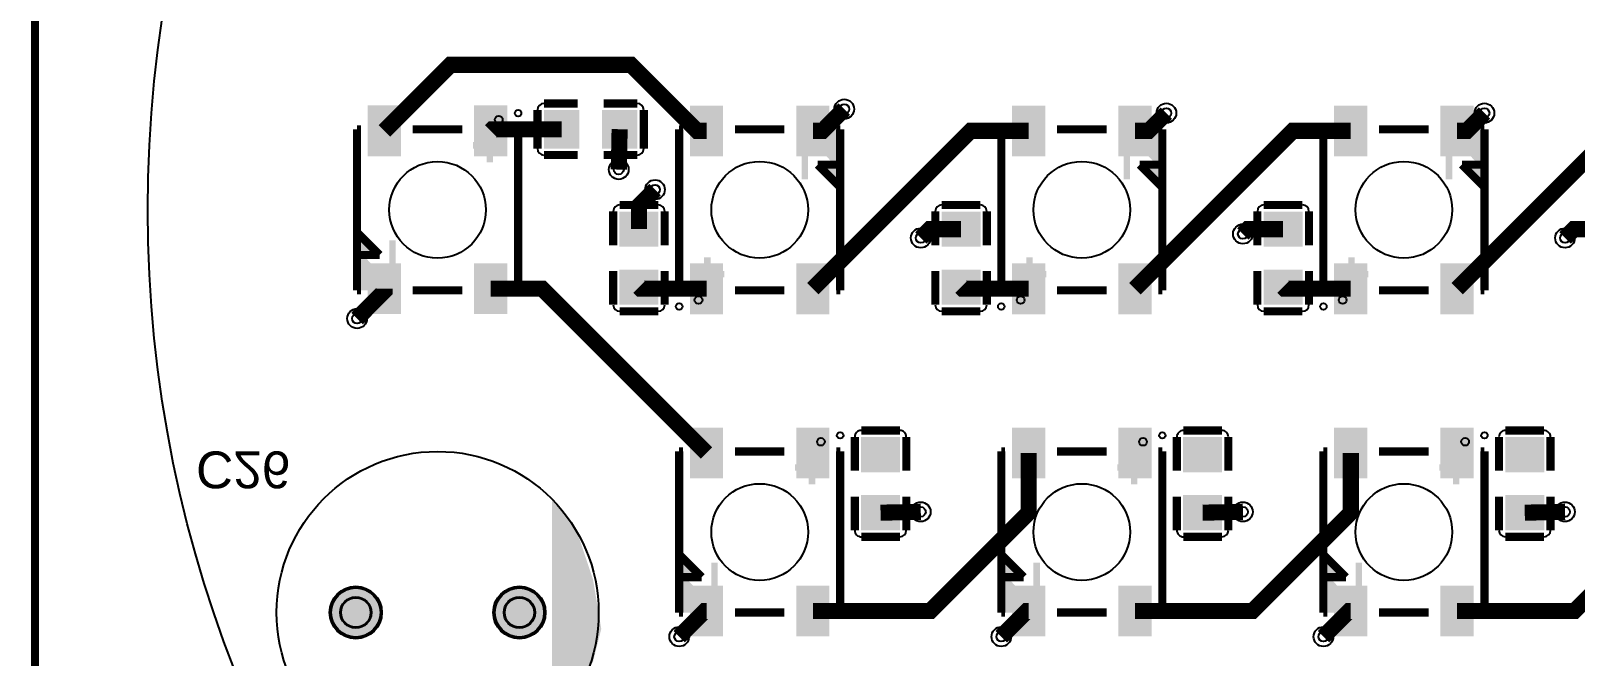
# Model space of a CAD drawing. Header units: millimetres. Extents: x -0.1 to 85.1, y -0.1 to 85.1.
# Drawn here: x -0.13 to 47.81, y 28.65 to 48.05 of the extents above; entities that cross this region are included whole.
import ezdxf

# ---------------------------------------------------------------- set-up
doc = ezdxf.new("R2010")
doc.units = ezdxf.units.MM
for name, color, linetype, true_color in [('BoardOutLine', 7, 'Continuous', 0xff00ff), ('BottomSilkLayer', 7, 'Continuous', 0x66cc33), ('BottomSolderMaskLayer', 7, 'Continuous', 0xaa00ff), ('Document', 7, 'Continuous', 0xffffff), ('Hole', 7, 'Continuous', 0x222222), ('Multi-Layer', 7, 'Continuous', 0xc0c0c0), ('TopLayer', 7, 'Continuous', 0xff0000), ('TopPasteMaskLayer', 7, 'Continuous', 0x808080), ('TopSilkLayer', 7, 'Continuous', 0xffcc00), ('TopSolderMaskLayer', 7, 'Continuous', 0x800080)]:
    doc.layers.add(name, color=color, linetype=linetype, true_color=true_color)
doc.styles.get("Standard").update_dxf_attribs({"font": 'arial.ttf'})

msp = doc.modelspace()

# ---------------------------------------------------------------- hatches: boundary and pattern name
at = {"layer": 'BottomSilkLayer'}
msp.add_hatch(color=256, dxfattribs=at).paths.add_polyline_path([(16.056000400000016, 26.443990799999938), (16.056000400000016, 33.55599080000002), (16.81800039999996, 32.53999079999994), (17.326000399999998, 31.01599079999994), (17.57997499999999, 29.49199079999994), (17.326000399999998, 28.475990799999977)])
at = {"layer": 'BottomSolderMaskLayer'}
for points in [[(9.14730200000012, 29.999940000000038, 1), (10.77290200000012, 29.999940000000038, 1)], [(14.227302000000048, 29.999940000000038, 1), (15.852902000000046, 29.999940000000038, 1)]]:
    msp.add_hatch(color=256, dxfattribs=at).paths.add_polyline_path(points)
at = {"layer": 'Document'}
for points in [[(13.59895680000011, 44.599021799999946), (14.64896740000006, 44.599021799999946), (14.64896740000006, 44.39902219999999), (13.59895680000011, 44.39902219999999)], [(14.223949199999993, 45.02401459999999), (14.223949199999993, 43.974004000000036), (14.023949600000037, 43.974004000000036), (14.023949600000037, 45.02401459999999)], [(23.798936400000116, 44.99902099999997), (24.998934000000077, 44.99902099999997), (24.998934000000077, 43.69902359999992)], [(33.79891639999994, 44.99902099999997), (34.99891400000013, 44.99902099999997), (34.99891400000013, 43.69902359999992)], [(43.79889639999999, 44.99902099999997), (44.99889399999995, 44.99902099999997), (44.99889399999995, 43.69902359999992)], [(23.99893600000007, 44.49902199999997), (23.99893600000007, 43.449011399999904), (23.798936400000116, 43.449011399999904), (23.798936400000116, 44.49902199999997)], [(33.99891600000012, 44.49902199999997), (33.99891600000012, 43.449011399999904), (33.79891639999994, 43.449011399999904), (33.79891639999994, 44.49902199999997)], [(43.998895999999945, 44.49902199999997), (43.998895999999945, 43.449011399999904), (43.79889639999999, 43.449011399999904), (43.79889639999999, 44.49902199999997)], [(11.198961599999961, 39.99903100000006), (9.998964, 39.99903100000006), (9.998964, 41.299028399999884)], [(10.998962000000006, 40.49902999999995), (10.998962000000006, 41.5490405999999), (11.198961599999961, 41.5490405999999), (11.198961599999961, 40.49902999999995)], [(20.773948799999857, 39.97403739999993), (20.773948799999857, 41.02404799999999), (20.97394840000004, 41.02404799999999), (20.97394840000004, 39.97403739999993)], [(30.773928799999908, 39.97403739999993), (30.773928799999908, 41.02404799999999), (30.973928399999863, 41.02404799999999), (30.973928399999863, 39.97403739999993)], [(40.773908800000186, 39.97403739999993), (40.773908800000186, 41.02404799999999), (40.973908399999914, 41.02404799999999), (40.973908399999914, 39.97403739999993)], [(21.398941199999967, 40.39903019999997), (20.348930600000017, 40.39903019999997), (20.348930600000017, 40.599029799999926), (21.398941199999967, 40.599029799999926)], [(31.398921200000018, 40.39903019999997), (30.348910600000067, 40.39903019999997), (30.348910600000067, 40.599029799999926), (31.398921200000018, 40.599029799999926)], [(41.39890119999984, 40.39903019999997), (40.34889059999989, 40.39903019999997), (40.34889059999989, 40.599029799999926), (41.39890119999984, 40.599029799999926)], [(24.223929200000043, 35.024034599999936), (24.223929200000043, 33.97402399999987), (24.023929600000088, 33.97402399999987), (24.023929600000088, 35.024034599999936)], [(34.223909200000094, 35.024034599999936), (34.223909200000094, 33.97402399999987), (34.02390959999991, 33.97402399999987), (34.02390959999991, 35.024034599999936)], [(44.22388919999992, 35.024034599999936), (44.22388919999992, 33.97402399999987), (44.02388959999996, 33.97402399999987), (44.02388959999996, 35.024034599999936)], [(23.598936799999933, 34.599041799999895), (24.648947399999884, 34.599041799999895), (24.648947399999884, 34.39904219999994), (23.598936799999933, 34.39904219999994)], [(33.598916799999984, 34.599041799999895), (34.648927399999934, 34.599041799999895), (34.648927399999934, 34.39904219999994), (33.598916799999984, 34.39904219999994)], [(43.598896800000034, 34.599041799999895), (44.648907399999985, 34.599041799999895), (44.648907399999985, 34.39904219999994), (43.598896800000034, 34.39904219999994)], [(21.198941600000012, 29.999050999999895), (19.99894400000005, 29.999050999999895), (19.99894400000005, 31.299048399999947)], [(20.99894199999983, 30.499049999999897), (20.99894199999983, 31.54906059999996), (21.198941600000012, 31.54906059999996), (21.198941600000012, 30.499049999999897)], [(31.198921599999835, 29.999050999999895), (29.998923999999874, 29.999050999999895), (29.998923999999874, 31.299048399999947)], [(30.99892199999988, 30.499049999999897), (30.99892199999988, 31.54906059999996), (31.198921599999835, 31.54906059999996), (31.198921599999835, 30.499049999999897)], [(41.198901599999886, 29.999050999999895), (39.998903999999925, 29.999050999999895), (39.998903999999925, 31.299048399999947)], [(40.99890199999993, 30.499049999999897), (40.99890199999993, 31.54906059999996), (41.198901599999886, 31.54906059999996), (41.198901599999886, 30.499049999999897)]]:
    msp.add_hatch(color=256, dxfattribs=at).paths.add_polyline_path(points)
at = {"layer": 'Multi-Layer'}
for points in [[(9.19810200000012, 29.999940000000038, 1), (10.72210200000012, 29.999940000000038, 1)], [(14.278102000000047, 29.999940000000038, 1), (15.802102000000048, 29.999940000000038, 1)]]:
    msp.add_hatch(color=256, dxfattribs=at).paths.add_polyline_path(points)
at = {"layer": 'TopLayer'}
for points in [[(10.349890399999936, 44.19851459999995), (10.349890399999936, 45.69965459999992), (11.348110399999882, 45.69965459999992), (11.348110399999882, 44.19851459999995)], [(13.649909200000025, 44.19851459999995), (13.649909200000025, 45.69965459999992), (14.648129199999971, 45.69965459999992), (14.648129199999971, 44.19851459999995)], [(16.849877399999855, 44.44999999999993), (15.849879400000077, 44.44999999999993), (15.849879400000077, 45.550023200000055), (16.849877399999855, 45.550023200000055)], [(18.649975400000017, 44.44999999999993), (17.64997740000001, 44.44999999999993), (17.64997740000001, 45.550023200000055), (18.649975400000017, 45.550023200000055)], [(21.347988800000053, 45.69828299999995), (21.347988800000053, 44.19968300000005), (20.34976879999988, 44.19968300000005), (20.34976879999988, 45.69828299999995)], [(24.648007599999914, 45.69828299999995), (24.648007599999914, 44.19968300000005), (23.649787599999968, 44.19968300000005), (23.649787599999968, 45.69828299999995)], [(31.347968799999876, 45.69828299999995), (31.347968799999876, 44.19968300000005), (30.34974879999993, 44.19968300000005), (30.34974879999993, 45.69828299999995)], [(34.647987599999965, 45.69828299999995), (34.647987599999965, 44.19968300000005), (33.64976760000002, 44.19968300000005), (33.64976760000002, 45.69828299999995)], [(41.34794879999993, 45.69828299999995), (41.34794879999993, 44.19968300000005), (40.34972879999998, 44.19968300000005), (40.34972879999998, 45.69828299999995)], [(44.647967600000015, 45.69828299999995), (44.647967600000015, 44.19968300000005), (43.64974760000007, 44.19968300000005), (43.64974760000007, 45.69828299999995)], [(19.30001219999997, 42.39996599999995), (19.30001219999997, 41.39996800000006), (18.199988999999846, 41.39996800000006), (18.199988999999846, 42.39996599999995)], [(28.199994400000037, 41.40012039999999), (28.199994400000037, 42.4001184), (29.300017599999933, 42.4001184), (29.300017599999933, 41.40012039999999)], [(38.19999979999977, 41.40012039999999), (38.19999979999977, 42.4001184), (39.300023000000124, 42.4001184), (39.300023000000124, 41.40012039999999)], [(10.349890399999936, 39.29976899999997), (10.349890399999936, 40.79836899999998), (11.348110399999882, 40.79836899999998), (11.348110399999882, 39.29976899999997)], [(13.649909200000025, 39.29976899999997), (13.649909200000025, 40.79836899999998), (14.648129199999971, 40.79836899999998), (14.648129199999971, 39.29976899999997)], [(21.347988800000053, 40.79953739999996), (21.347988800000053, 39.2983974), (20.34976879999988, 39.2983974), (20.34976879999988, 40.79953739999996)], [(24.648007599999914, 40.79953739999996), (24.648007599999914, 39.2983974), (23.649787599999968, 39.2983974), (23.649787599999968, 40.79953739999996)], [(31.347968799999876, 40.79953739999996), (31.347968799999876, 39.2983974), (30.34974879999993, 39.2983974), (30.34974879999993, 40.79953739999996)], [(34.647987599999965, 40.79953739999996), (34.647987599999965, 39.2983974), (33.64976760000002, 39.2983974), (33.64976760000002, 40.79953739999996)], [(41.34794879999993, 40.79953739999996), (41.34794879999993, 39.2983974), (40.34972879999998, 39.2983974), (40.34972879999998, 40.79953739999996)], [(44.647967600000015, 40.79953739999996), (44.647967600000015, 39.2983974), (43.64974760000007, 39.2983974), (43.64974760000007, 40.79953739999996)], [(19.30001219999997, 40.599868000000015), (19.30001219999997, 39.59987000000001), (18.199988999999846, 39.59987000000001), (18.199988999999846, 40.599868000000015)], [(28.199994400000037, 39.60002239999994), (28.199994400000037, 40.60002039999995), (29.300017599999933, 40.60002039999995), (29.300017599999933, 39.60002239999994)], [(38.19999979999977, 39.60002239999994), (38.19999979999977, 40.60002039999995), (39.300023000000124, 40.60002039999995), (39.300023000000124, 39.60002239999994)], [(20.34987039999976, 34.198534600000016), (20.34987039999976, 35.69967459999998), (21.348090399999933, 35.69967459999998), (21.348090399999933, 34.198534600000016)], [(23.649889200000075, 34.198534600000016), (23.649889200000075, 35.69967459999998), (24.648109199999794, 35.69967459999998), (24.648109199999794, 34.198534600000016)], [(30.349850400000037, 34.198534600000016), (30.349850400000037, 35.69967459999998), (31.348070399999983, 35.69967459999998), (31.348070399999983, 34.198534600000016)], [(33.6498691999999, 34.198534600000016), (33.6498691999999, 35.69967459999998), (34.64808920000007, 35.69967459999998), (34.64808920000007, 34.198534600000016)], [(40.34983040000009, 34.198534600000016), (40.34983040000009, 35.69967459999998), (41.348050399999806, 35.69967459999998), (41.348050399999806, 34.198534600000016)], [(43.64984919999995, 34.198534600000016), (43.64984919999995, 35.69967459999998), (44.64806920000012, 35.69967459999998), (44.64806920000012, 34.198534600000016)], [(25.69999939999991, 34.400134399999956), (25.69999939999991, 35.40013239999996), (26.800022600000034, 35.40013239999996), (26.800022600000034, 34.400134399999956)], [(35.69997939999996, 34.400134399999956), (35.69997939999996, 35.40013239999996), (36.800002600000084, 35.40013239999996), (36.800002600000084, 34.400134399999956)], [(46.80000800000005, 35.399979999999914), (46.80000800000005, 34.39998199999991), (45.699984799999925, 34.39998199999991), (45.699984799999925, 35.399979999999914)], [(25.69999939999991, 32.60003639999991), (25.69999939999991, 33.60003440000003), (26.800022600000034, 33.60003440000003), (26.800022600000034, 32.60003639999991)], [(35.69997939999996, 32.60003639999991), (35.69997939999996, 33.60003440000003), (36.800002600000084, 33.60003440000003), (36.800002600000084, 32.60003639999991)], [(46.80000800000005, 33.59988199999998), (46.80000800000005, 32.599883999999975), (45.699984799999925, 32.599883999999975), (45.699984799999925, 33.59988199999998)], [(20.34987039999976, 29.299789000000033), (20.34987039999976, 30.79838899999993), (21.348090399999933, 30.79838899999993), (21.348090399999933, 29.299789000000033)], [(23.649889200000075, 29.299789000000033), (23.649889200000075, 30.79838899999993), (24.648109199999794, 30.79838899999993), (24.648109199999794, 29.299789000000033)], [(30.349850400000037, 29.299789000000033), (30.349850400000037, 30.79838899999993), (31.348070399999983, 30.79838899999993), (31.348070399999983, 29.299789000000033)], [(33.6498691999999, 29.299789000000033), (33.6498691999999, 30.79838899999993), (34.64808920000007, 30.79838899999993), (34.64808920000007, 29.299789000000033)], [(40.34983040000009, 29.299789000000033), (40.34983040000009, 30.79838899999993), (41.348050399999806, 30.79838899999993), (41.348050399999806, 29.299789000000033)], [(43.64984919999995, 29.299789000000033), (43.64984919999995, 30.79838899999993), (44.64806920000012, 30.79838899999993), (44.64806920000012, 29.299789000000033)]]:
    msp.add_hatch(color=256, dxfattribs=at).paths.add_polyline_path(points)
at = {"layer": 'TopPasteMaskLayer'}
for points in [[(10.349890399999936, 44.19851459999995), (10.349890399999936, 45.69965459999992), (11.348110399999882, 45.69965459999992), (11.348110399999882, 44.19851459999995)], [(13.649909200000025, 44.19851459999995), (13.649909200000025, 45.69965459999992), (14.648129199999971, 45.69965459999992), (14.648129199999971, 44.19851459999995)], [(16.849877399999855, 44.44999999999993), (15.849879400000077, 44.44999999999993), (15.849879400000077, 45.550023200000055), (16.849877399999855, 45.550023200000055)], [(18.649975400000017, 44.44999999999993), (17.64997740000001, 44.44999999999993), (17.64997740000001, 45.550023200000055), (18.649975400000017, 45.550023200000055)], [(21.347988800000053, 45.69828299999995), (21.347988800000053, 44.19968300000005), (20.34976879999988, 44.19968300000005), (20.34976879999988, 45.69828299999995)], [(24.648007599999914, 45.69828299999995), (24.648007599999914, 44.19968300000005), (23.649787599999968, 44.19968300000005), (23.649787599999968, 45.69828299999995)], [(31.347968799999876, 45.69828299999995), (31.347968799999876, 44.19968300000005), (30.34974879999993, 44.19968300000005), (30.34974879999993, 45.69828299999995)], [(34.647987599999965, 45.69828299999995), (34.647987599999965, 44.19968300000005), (33.64976760000002, 44.19968300000005), (33.64976760000002, 45.69828299999995)], [(41.34794879999993, 45.69828299999995), (41.34794879999993, 44.19968300000005), (40.34972879999998, 44.19968300000005), (40.34972879999998, 45.69828299999995)], [(44.647967600000015, 45.69828299999995), (44.647967600000015, 44.19968300000005), (43.64974760000007, 44.19968300000005), (43.64974760000007, 45.69828299999995)], [(19.30001219999997, 42.39996599999995), (19.30001219999997, 41.39996800000006), (18.199988999999846, 41.39996800000006), (18.199988999999846, 42.39996599999995)], [(28.199994400000037, 41.40012039999999), (28.199994400000037, 42.4001184), (29.300017599999933, 42.4001184), (29.300017599999933, 41.40012039999999)], [(38.19999979999977, 41.40012039999999), (38.19999979999977, 42.4001184), (39.300023000000124, 42.4001184), (39.300023000000124, 41.40012039999999)], [(10.349890399999936, 39.29976899999997), (10.349890399999936, 40.79836899999998), (11.348110399999882, 40.79836899999998), (11.348110399999882, 39.29976899999997)], [(13.649909200000025, 39.29976899999997), (13.649909200000025, 40.79836899999998), (14.648129199999971, 40.79836899999998), (14.648129199999971, 39.29976899999997)], [(21.347988800000053, 40.79953739999996), (21.347988800000053, 39.2983974), (20.34976879999988, 39.2983974), (20.34976879999988, 40.79953739999996)], [(24.648007599999914, 40.79953739999996), (24.648007599999914, 39.2983974), (23.649787599999968, 39.2983974), (23.649787599999968, 40.79953739999996)], [(31.347968799999876, 40.79953739999996), (31.347968799999876, 39.2983974), (30.34974879999993, 39.2983974), (30.34974879999993, 40.79953739999996)], [(34.647987599999965, 40.79953739999996), (34.647987599999965, 39.2983974), (33.64976760000002, 39.2983974), (33.64976760000002, 40.79953739999996)], [(41.34794879999993, 40.79953739999996), (41.34794879999993, 39.2983974), (40.34972879999998, 39.2983974), (40.34972879999998, 40.79953739999996)], [(44.647967600000015, 40.79953739999996), (44.647967600000015, 39.2983974), (43.64974760000007, 39.2983974), (43.64974760000007, 40.79953739999996)], [(19.30001219999997, 40.599868000000015), (19.30001219999997, 39.59987000000001), (18.199988999999846, 39.59987000000001), (18.199988999999846, 40.599868000000015)], [(28.199994400000037, 39.60002239999994), (28.199994400000037, 40.60002039999995), (29.300017599999933, 40.60002039999995), (29.300017599999933, 39.60002239999994)], [(38.19999979999977, 39.60002239999994), (38.19999979999977, 40.60002039999995), (39.300023000000124, 40.60002039999995), (39.300023000000124, 39.60002239999994)], [(20.34987039999976, 34.198534600000016), (20.34987039999976, 35.69967459999998), (21.348090399999933, 35.69967459999998), (21.348090399999933, 34.198534600000016)], [(23.649889200000075, 34.198534600000016), (23.649889200000075, 35.69967459999998), (24.648109199999794, 35.69967459999998), (24.648109199999794, 34.198534600000016)], [(30.349850400000037, 34.198534600000016), (30.349850400000037, 35.69967459999998), (31.348070399999983, 35.69967459999998), (31.348070399999983, 34.198534600000016)], [(33.6498691999999, 34.198534600000016), (33.6498691999999, 35.69967459999998), (34.64808920000007, 35.69967459999998), (34.64808920000007, 34.198534600000016)], [(40.34983040000009, 34.198534600000016), (40.34983040000009, 35.69967459999998), (41.348050399999806, 35.69967459999998), (41.348050399999806, 34.198534600000016)], [(43.64984919999995, 34.198534600000016), (43.64984919999995, 35.69967459999998), (44.64806920000012, 35.69967459999998), (44.64806920000012, 34.198534600000016)], [(25.69999939999991, 34.400134399999956), (25.69999939999991, 35.40013239999996), (26.800022600000034, 35.40013239999996), (26.800022600000034, 34.400134399999956)], [(35.69997939999996, 34.400134399999956), (35.69997939999996, 35.40013239999996), (36.800002600000084, 35.40013239999996), (36.800002600000084, 34.400134399999956)], [(46.80000800000005, 35.399979999999914), (46.80000800000005, 34.39998199999991), (45.699984799999925, 34.39998199999991), (45.699984799999925, 35.399979999999914)], [(25.69999939999991, 32.60003639999991), (25.69999939999991, 33.60003440000003), (26.800022600000034, 33.60003440000003), (26.800022600000034, 32.60003639999991)], [(35.69997939999996, 32.60003639999991), (35.69997939999996, 33.60003440000003), (36.800002600000084, 33.60003440000003), (36.800002600000084, 32.60003639999991)], [(46.80000800000005, 33.59988199999998), (46.80000800000005, 32.599883999999975), (45.699984799999925, 32.599883999999975), (45.699984799999925, 33.59988199999998)], [(20.34987039999976, 29.299789000000033), (20.34987039999976, 30.79838899999993), (21.348090399999933, 30.79838899999993), (21.348090399999933, 29.299789000000033)], [(23.649889200000075, 29.299789000000033), (23.649889200000075, 30.79838899999993), (24.648109199999794, 30.79838899999993), (24.648109199999794, 29.299789000000033)], [(30.349850400000037, 29.299789000000033), (30.349850400000037, 30.79838899999993), (31.348070399999983, 30.79838899999993), (31.348070399999983, 29.299789000000033)], [(33.6498691999999, 29.299789000000033), (33.6498691999999, 30.79838899999993), (34.64808920000007, 30.79838899999993), (34.64808920000007, 29.299789000000033)], [(40.34983040000009, 29.299789000000033), (40.34983040000009, 30.79838899999993), (41.348050399999806, 30.79838899999993), (41.348050399999806, 29.299789000000033)], [(43.64984919999995, 29.299789000000033), (43.64984919999995, 30.79838899999993), (44.64806920000012, 30.79838899999993), (44.64806920000012, 29.299789000000033)]]:
    msp.add_hatch(color=256, dxfattribs=at).paths.add_polyline_path(points)
at = {"layer": 'TopSilkLayer'}
for points in [[(24.298935400000005, 43.89902319999999), (24.898959600000012, 43.89902319999999), (24.998959399999762, 43.79902340000001), (24.998959399999762, 43.19899919999989)], [(34.298915400000055, 43.89902319999999), (34.898939599999835, 43.89902319999999), (34.99893940000004, 43.79902340000001), (34.99893940000004, 43.19899919999989)], [(44.29889539999988, 43.89902319999999), (44.898919599999886, 43.89902319999999), (44.99891940000009, 43.79902340000001), (44.99891940000009, 43.19899919999989)], [(10.698962600000073, 41.09902880000004), (10.098938399999838, 41.09902880000004), (9.99893859999986, 41.199028599999906), (9.99893859999986, 41.79905280000003)], [(20.698942599999896, 31.099048799999878), (20.098918400000116, 31.099048799999878), (19.99891859999991, 31.19904859999997), (19.99891859999991, 31.799072799999976)], [(30.698922599999946, 31.099048799999878), (30.09889839999994, 31.099048799999878), (29.99889859999996, 31.19904859999997), (29.99889859999996, 31.799072799999976)], [(40.6989026, 31.099048799999878), (40.09887839999999, 31.099048799999878), (39.99887860000001, 31.19904859999997), (39.99887860000001, 31.799072799999976)]]:
    msp.add_hatch(color=256, dxfattribs=at).paths.add_polyline_path(points)
at = {"layer": 'TopSolderMaskLayer'}
for points in [[(10.332983733333435, 44.160384277419325), (10.332983733333435, 45.73778234193537), (11.3650101849463, 45.73778234193537), (11.3650101849463, 44.160384277419325)], [(13.63300425376326, 44.160384277419325), (13.63300425376326, 45.73778234193537), (14.665030705376353, 45.73778234193537), (14.665030705376353, 44.160384277419325)], [(16.90066707741937, 44.39920821114367), (15.799069077419404, 44.39920821114367), (15.799069077419404, 45.60083375718477), (16.90066707741937, 45.60083375718477)], [(18.700765077419305, 44.39920821114367), (17.599167077419338, 44.39920821114367), (17.599167077419338, 45.60083375718477), (18.700765077419305, 45.60083375718477)], [(21.36489374623659, 45.73635396774182), (21.36489374623659, 44.16162493548393), (20.332867294623497, 44.16162493548393), (20.332867294623497, 45.73635396774182)], [(24.664914266666415, 45.73635396774182), (24.664914266666415, 44.16162493548393), (23.632887815053778, 44.16162493548393), (23.632887815053778, 45.73635396774182)], [(31.36487374623664, 45.73635396774182), (31.36487374623664, 44.16162493548393), (30.33284729462332, 44.16162493548393), (30.33284729462332, 45.73635396774182)], [(34.664894266666465, 45.73635396774182), (34.664894266666465, 44.16162493548393), (33.63286781505383, 44.16162493548393), (33.63286781505383, 45.73635396774182)], [(41.36485374623646, 45.73635396774182), (41.36485374623646, 44.16162493548393), (40.332827294623826, 44.16162493548393), (40.332827294623826, 45.73635396774182)], [(44.664874266666516, 45.73635396774182), (44.664874266666516, 44.16162493548393), (43.63284781505365, 44.16162493548393), (43.63284781505365, 45.73635396774182)], [(19.355890909677214, 42.44615954838707), (19.355890909677214, 41.353797912023424), (18.144105129032255, 41.353797912023424), (18.144105129032255, 42.44615954838707)], [(28.144113109677505, 41.3539409278593), (28.144113109677505, 42.44630256422272), (29.355898890322692, 42.44630256422272), (29.355898890322692, 41.3539409278593)], [(38.1441210903223, 41.3539409278593), (38.1441210903223, 42.44630256422272), (39.355906870967715, 42.44630256422272), (39.355906870967715, 41.3539409278593)], [(10.332983733333435, 39.26171093548385), (10.332983733333435, 40.83643996774197), (11.3650101849463, 40.83643996774197), (11.3650101849463, 39.26171093548385)], [(13.63300425376326, 39.26171093548385), (13.63300425376326, 40.83643996774197), (14.665030705376353, 40.83643996774197), (14.665030705376353, 39.26171093548385)], [(21.36489374623659, 40.83766772258059), (21.36489374623659, 39.260269658064544), (20.332867294623497, 39.260269658064544), (20.332867294623497, 40.83766772258059)], [(24.664914266666415, 40.83766772258059), (24.664914266666415, 39.260269658064544), (23.632887815053778, 39.260269658064544), (23.632887815053778, 40.83766772258059)], [(31.36487374623664, 40.83766772258059), (31.36487374623664, 39.260269658064544), (30.33284729462332, 39.260269658064544), (30.33284729462332, 40.83766772258059)], [(34.664894266666465, 40.83766772258059), (34.664894266666465, 39.260269658064544), (33.63286781505383, 39.260269658064544), (33.63286781505383, 40.83766772258059)], [(41.36485374623646, 40.83766772258059), (41.36485374623646, 39.260269658064544), (40.332827294623826, 39.260269658064544), (40.332827294623826, 40.83766772258059)], [(44.664874266666516, 40.83766772258059), (44.664874266666516, 39.260269658064544), (43.63284781505365, 39.260269658064544), (43.63284781505365, 40.83766772258059)], [(19.355890909677214, 40.64606154838714), (19.355890909677214, 39.55369991202349), (18.144105129032255, 39.55369991202349), (18.144105129032255, 40.64606154838714)], [(28.144113109677505, 39.55384292785925), (28.144113109677505, 40.646204564222785), (29.355898890322692, 40.646204564222785), (29.355898890322692, 39.55384292785925)], [(38.1441210903223, 39.55384292785925), (38.1441210903223, 40.646204564222785), (39.355906870967715, 40.646204564222785), (39.355906870967715, 39.55384292785925)], [(20.33296373333326, 34.16040427741939), (20.33296373333326, 35.737802341935435), (21.364990184946123, 35.737802341935435), (21.364990184946123, 34.16040427741939)], [(23.63298425376331, 34.16040427741939), (23.63298425376331, 35.737802341935435), (24.665010705376176, 35.737802341935435), (24.665010705376176, 34.16040427741939)], [(30.332943733333536, 34.16040427741939), (30.332943733333536, 35.737802341935435), (31.364970184946174, 35.737802341935435), (31.364970184946174, 34.16040427741939)], [(33.63296425376336, 34.16040427741939), (33.63296425376336, 35.737802341935435), (34.664990705376454, 35.737802341935435), (34.664990705376454, 34.16040427741939)], [(40.33292373333359, 34.16040427741939), (40.33292373333359, 35.737802341935435), (41.364950184946224, 35.737802341935435), (41.364950184946224, 34.16040427741939)], [(43.63294425376341, 34.16040427741939), (43.63294425376341, 35.737802341935435), (44.664970705376504, 35.737802341935435), (44.664970705376504, 34.16040427741939)], [(25.64413101290313, 34.35395492785915), (25.64413101290313, 35.4463165642228), (26.855916793548317, 35.4463165642228), (26.855916793548317, 34.35395492785915)], [(35.64408520645168, 34.35395492785915), (35.64408520645168, 35.4463165642228), (36.855870987096864, 35.4463165642228), (36.855870987096864, 34.35395492785915)], [(46.855878967742115, 35.44617354838704), (46.855878967742115, 34.35381191202339), (45.6440931870967, 34.35381191202339), (45.6440931870967, 35.44617354838704)], [(25.64413101290313, 32.553856927859215), (25.64413101290313, 33.64621856422286), (26.855916793548317, 33.64621856422286), (26.855916793548317, 32.553856927859215)], [(35.64408520645168, 32.553856927859215), (35.64408520645168, 33.64621856422286), (36.855870987096864, 33.64621856422286), (36.855870987096864, 32.553856927859215)], [(46.855878967742115, 33.6460755483871), (46.855878967742115, 32.553713912023454), (45.6440931870967, 32.553713912023454), (45.6440931870967, 33.6460755483871)], [(9.14730200000012, 29.999940000000038, 1), (10.77290200000012, 29.999940000000038, 1)], [(14.227302000000048, 29.999940000000038, 1), (15.852902000000046, 29.999940000000038, 1)], [(20.33296373333326, 29.26173093548391), (20.33296373333326, 30.836459967741803), (21.364990184946123, 30.836459967741803), (21.364990184946123, 29.26173093548391)], [(23.63298425376331, 29.26173093548391), (23.63298425376331, 30.836459967741803), (24.665010705376176, 30.836459967741803), (24.665010705376176, 29.26173093548391)], [(30.332943733333536, 29.26173093548391), (30.332943733333536, 30.836459967741803), (31.364970184946174, 30.836459967741803), (31.364970184946174, 29.26173093548391)], [(33.63296425376336, 29.26173093548391), (33.63296425376336, 30.836459967741803), (34.664990705376454, 30.836459967741803), (34.664990705376454, 29.26173093548391)], [(40.33292373333359, 29.26173093548391), (40.33292373333359, 30.836459967741803), (41.364950184946224, 30.836459967741803), (41.364950184946224, 29.26173093548391)], [(43.63294425376341, 29.26173093548391), (43.63294425376341, 30.836459967741803), (44.664970705376504, 30.836459967741803), (44.664970705376504, 29.26173093548391)]]:
    msp.add_hatch(color=256, dxfattribs=at).paths.add_polyline_path(points)

# ---------------------------------------------------------------- linework, layer by layer
at = {"layer": 'BoardOutLine', "const_width": 0.254}
msp.add_lwpolyline([(0, 4.999989999999912), (0, 79.99999239999988)], dxfattribs=at)
at = {"layer": 'BottomSilkLayer'}
msp.add_circle((12.500102000000084, 29.999940000000038), 4.99872, dxfattribs=at)
at = {"layer": 'BottomSolderMaskLayer'}
for centre, radius in [((9.96010200000012, 29.999940000000038), 0.8128), ((15.040102000000047, 29.999940000000038), 0.8128), ((9.960000400000013, 29.999990799999978), 0.48768), ((15.04000039999994, 29.999990799999978), 0.48768)]:
    msp.add_circle(centre, radius, dxfattribs=at)
at = {"layer": 'Document'}
for centre in [(14.399005999999986, 45.29886799999997), (20.599145999999905, 39.69893000000002), (30.599125999999956, 39.69893000000002), (40.599106000000006, 39.69893000000002), (24.398986000000036, 35.298888000000034), (34.39896600000009, 35.298888000000034), (44.39894599999991, 35.298888000000034)]:
    msp.add_circle(centre, 0.119888, dxfattribs=at)
at = {"layer": 'Hole'}
for centre in [(25.124918000000093, 45.62500399999999), (35.124898000000144, 45.50003599999991), (44.999909999999886, 45.50003599999991), (18.124932000000058, 43.74997599999995), (19.249897999999916, 43.12488199999996), (27.500071999999932, 41.62501199999997), (37.50005199999998, 41.74997999999994), (47.50003200000003, 41.62501199999997), (9.999979999999937, 39.12488999999994), (27.500071999999932, 33.124901999999906), (37.50005199999998, 33.124901999999906), (47.50003200000003, 33.124901999999906), (19.999959999999987, 29.249877999999967), (29.99993999999981, 29.249877999999967), (39.99991999999986, 29.249877999999967)]:
    msp.add_circle(centre, 0.1524, dxfattribs=at)
at = {"layer": 'Multi-Layer'}
for centre, radius in [((25.124918000000093, 45.62500399999999), 0.3048), ((35.124898000000144, 45.50003599999991), 0.3048), ((44.999909999999886, 45.50003599999991), 0.3048), ((18.124932000000058, 43.74997599999995), 0.3048), ((19.249897999999916, 43.12488199999996), 0.3048), ((27.500071999999932, 41.62501199999997), 0.3048), ((37.50005199999998, 41.74997999999994), 0.3048), ((47.50003200000003, 41.62501199999997), 0.3048), ((9.999979999999937, 39.12488999999994), 0.3048), ((27.500071999999932, 33.124901999999906), 0.3048), ((37.50005199999998, 33.124901999999906), 0.3048), ((47.50003200000003, 33.124901999999906), 0.3048), ((9.96010200000012, 29.999940000000038), 0.762), ((15.040102000000047, 29.999940000000038), 0.762), ((9.960000400000013, 29.999990799999978), 0.4572), ((15.04000039999994, 29.999990799999978), 0.4572), ((19.999959999999987, 29.249877999999967), 0.3048), ((29.99993999999981, 29.249877999999967), 0.3048), ((39.99991999999986, 29.249877999999967), 0.3048)]:
    msp.add_circle(centre, radius, dxfattribs=at)
at = {"layer": 'TopLayer', "const_width": 0.49999899999999997}
for points in [[(10.850041799999985, 44.949948199999994), (12.900101199999995, 47.0000076), (18.499988400000007, 47.0000076), (20.550047800000016, 44.949948199999994), (20.85004719999995, 44.949948199999994)], [(25.12499420000006, 45.62500399999999), (24.449862199999984, 44.949871999999914), (24.15006599999981, 44.949871999999914)], [(35.124999600000024, 45.50001059999988), (34.57486099999994, 44.949871999999914), (34.15004599999986, 44.949871999999914)], [(45.00001159999999, 45.50001059999988), (44.44987299999991, 44.949871999999914), (44.15002600000014, 44.949871999999914)], [(14.15000980000002, 44.949948199999994), (14.20007320000002, 45.00001159999988), (16.349954599999933, 45.00001159999988)], [(18.125439999999912, 43.7489599999999), (18.150839999999903, 45.00117999999998)], [(24.150015199999984, 40.050034199999914), (29.049929200000065, 44.949948199999994), (30.850052599999913, 44.949948199999994)], [(34.15002059999995, 40.050034199999914), (39.0499345999998, 44.949948199999994), (40.85003259999996, 44.949948199999994)], [(44.1500006, 40.050034199999914), (49.04991460000008, 44.949948199999994), (50.85003799999993, 44.949948199999994)], [(19.249999600000024, 43.12500899999998), (18.750026000000048, 42.62503539999989), (18.750026000000048, 41.89983999999993)], [(27.499995799999965, 41.62501199999997), (27.775077800000076, 41.900093999999854), (28.7500060000001, 41.900093999999854)], [(37.500001200000156, 41.750005399999964), (37.65008979999982, 41.900093999999854), (38.74998599999992, 41.900093999999854)], [(47.50000659999989, 41.62501199999997), (47.775088600000004, 41.900093999999854), (48.74996599999997, 41.900093999999854)], [(10.000005400000077, 39.124991600000044), (10.850117999999952, 39.97510420000003), (10.850117999999952, 40.04995799999995)], [(20.85004719999995, 34.94994279999992), (15.749955800000066, 40.050034199999914), (14.15000980000002, 40.050034199999914)], [(18.750000600000135, 40.099945199999866), (18.799911599999973, 40.050034199999914), (20.85004719999995, 40.050034199999914)], [(28.7500060000001, 40.099945199999866), (28.799917000000164, 40.050034199999914), (30.850052599999913, 40.050034199999914)], [(38.75001140000006, 40.099945199999866), (38.79992240000013, 40.050034199999914), (40.85003259999996, 40.050034199999914)], [(24.150015199999984, 30.050028800000064), (27.80002060000004, 30.050028800000064), (30.8500272, 33.10003539999991), (30.8500272, 34.94994279999992)], [(34.149995200000035, 30.050028800000064), (37.800026, 30.050028800000064), (40.85003259999996, 33.10003539999991), (40.85003259999996, 34.94994279999992)], [(44.1500006, 30.050028800000064), (47.800031399999966, 30.050028800000064), (50.85003799999993, 33.10003539999991), (50.85003799999993, 34.94994279999992)], [(27.500580000000014, 33.1241399999999), (26.250900000000115, 33.09873999999991)], [(37.500560000000064, 33.1241399999999), (36.25087999999994, 33.09873999999991)], [(47.500540000000115, 33.1241399999999), (46.25085999999999, 33.09873999999991)], [(20.00001080000004, 29.250004999999874), (20.79998379999995, 30.049977999999896), (20.850098000000003, 30.049977999999896)], [(29.99999080000009, 29.250004999999874), (30.799963799999773, 30.049977999999896), (30.850078000000053, 30.049977999999896)], [(39.999996200000055, 29.250004999999874), (40.799969199999964, 30.049977999999896), (40.850058000000104, 30.049977999999896)]]:
    msp.add_lwpolyline(points, dxfattribs=at)
at = {"layer": 'TopSilkLayer', "const_width": 0.254}
for points in [[(15.59999419999997, 44.399987399999986), (15.59999419999997, 45.600010399999974)], [(15.800019200000065, 45.800035399999956), (15.850006400000098, 45.800035399999956)], [(16.849902799999995, 45.800035399999956), (15.850006400000098, 45.800035399999956)], [(17.64997740000001, 45.800035399999956), (18.65000079999993, 45.800035399999956)], [(18.699987999999962, 45.800035399999956), (18.65000079999993, 45.800035399999956)], [(18.900013000000058, 44.399987399999986), (18.900013000000058, 45.600010399999974)], [(9.999014800000054, 44.999071800000024), (10.11875039999984, 44.999071800000024)], [(9.999014800000054, 39.9990818), (9.999014800000054, 44.999071800000024)], [(11.729389799999922, 44.999071800000024), (13.268629799999985, 44.999071800000024)], [(14.879269200000067, 44.999071800000024), (14.999004799999852, 44.999071800000024)], [(14.999004799999852, 44.999071800000024), (14.999004799999852, 39.9990818)], [(19.998893199999998, 39.99898019999989), (19.998893199999998, 44.99897020000003)], [(19.998893199999998, 44.99897020000003), (20.11862880000001, 44.99897020000003)], [(21.729268200000092, 44.99897020000003), (23.26850819999993, 44.99897020000003)], [(24.87914760000001, 44.99897020000003), (24.998883200000023, 44.99897020000003)], [(24.998883200000023, 44.99897020000003), (24.998883200000023, 39.99898019999989)], [(29.998873200000048, 39.99898019999989), (29.998873200000048, 44.99897020000003)], [(29.998873200000048, 44.99897020000003), (30.118608799999834, 44.99897020000003)], [(31.729248200000143, 44.99897020000003), (33.26848819999998, 44.99897020000003)], [(34.87912760000006, 44.99897020000003), (34.998863199999846, 44.99897020000003)], [(34.998863199999846, 44.99897020000003), (34.998863199999846, 39.99898019999989)], [(39.9988532000001, 39.99898019999989), (39.9988532000001, 44.99897020000003)], [(39.9988532000001, 44.99897020000003), (40.118588799999884, 44.99897020000003)], [(41.729228199999966, 44.99897020000003), (43.2684681999998, 44.99897020000003)], [(44.87910760000011, 44.99897020000003), (44.9988431999999, 44.99897020000003)], [(44.9988431999999, 44.99897020000003), (44.9988431999999, 39.99898019999989)], [(15.799993799999925, 44.19998779999992), (15.850006400000098, 44.19998779999992)], [(16.849902799999995, 44.19998779999992), (15.850006400000098, 44.19998779999992)], [(17.64997740000001, 44.19998779999992), (18.65000079999993, 44.19998779999992)], [(18.700013399999875, 44.19998779999992), (18.65000079999993, 44.19998779999992)], [(24.298935400000005, 43.89902319999999), (24.998959399999762, 43.89902319999999), (24.998959399999762, 43.89902319999999), (24.998959399999762, 43.19899919999989), (24.298681399999964, 43.89902319999999)], [(34.298915400000055, 43.89902319999999), (34.99893940000004, 43.89902319999999), (34.99893940000004, 43.89902319999999), (34.99893940000004, 43.19899919999989), (34.298661400000015, 43.89902319999999)], [(44.29889539999988, 43.89902319999999), (44.99891940000009, 43.89902319999999), (44.99891940000009, 43.89902319999999), (44.99891940000009, 43.19899919999989), (44.29864139999984, 43.89902319999999)], [(19.350024799999915, 42.65000359999999), (18.15000180000004, 42.65000359999999)], [(28.149981799999864, 42.65000359999999), (29.350004799999965, 42.65000359999999)], [(38.14998719999983, 42.65000359999999), (39.35001019999993, 42.65000359999999)], [(17.949976799999945, 42.44997860000001), (17.949976799999945, 42.39999139999986)], [(17.949976799999945, 41.39996800000006), (17.949976799999945, 42.39999139999986)], [(19.550024400000098, 42.450004000000035), (19.550024400000098, 42.39999139999986)], [(19.550024400000098, 41.39996800000006), (19.550024400000098, 42.39999139999986)], [(27.949982200000136, 42.450004000000035), (27.949982200000136, 42.39999139999986)], [(27.949982200000136, 41.400094999999965), (27.949982200000136, 42.39999139999986)], [(29.55002980000006, 42.44997860000001), (29.55002980000006, 42.39999139999986)], [(29.55002980000006, 41.400094999999965), (29.55002980000006, 42.39999139999986)], [(37.94998759999987, 42.450004000000035), (37.94998759999987, 42.39999139999986)], [(37.94998759999987, 41.400094999999965), (37.94998759999987, 42.39999139999986)], [(39.550035200000025, 42.44997860000001), (39.550035200000025, 42.39999139999986)], [(39.550035200000025, 41.400094999999965), (39.550035200000025, 42.39999139999986)], [(10.698962600000073, 41.09902880000004), (9.99893859999986, 41.09902880000004), (9.99893859999986, 41.09902880000004), (9.99893859999986, 41.79905280000003), (10.699216599999886, 41.09902880000004)], [(17.949976799999945, 40.59989339999993), (17.949976799999945, 39.59999699999992)], [(19.550024400000098, 40.59989339999993), (19.550024400000098, 39.59999699999992)], [(27.949982200000136, 40.60002039999995), (27.949982200000136, 39.59999699999992)], [(29.55002980000006, 40.60002039999995), (29.55002980000006, 39.59999699999992)], [(37.94998759999987, 40.60002039999995), (37.94998759999987, 39.59999699999992)], [(39.550035200000025, 40.60002039999995), (39.550035200000025, 39.59999699999992)], [(10.11875039999984, 39.9990818), (9.999014800000054, 39.9990818)], [(13.268629799999985, 39.9990818), (11.729389799999922, 39.9990818)], [(14.999004799999852, 39.9990818), (14.879269200000067, 39.9990818)], [(20.11862880000001, 39.99898019999989), (19.998893199999998, 39.99898019999989)], [(23.26850819999993, 39.99898019999989), (21.729268200000092, 39.99898019999989)], [(24.998883200000023, 39.99898019999989), (24.87914760000001, 39.99898019999989)], [(30.118608799999834, 39.99898019999989), (29.998873200000048, 39.99898019999989)], [(33.26848819999998, 39.99898019999989), (31.729248200000143, 39.99898019999989)], [(34.998863199999846, 39.99898019999989), (34.87912760000006, 39.99898019999989)], [(40.118588799999884, 39.99898019999989), (39.9988532000001, 39.99898019999989)], [(43.2684681999998, 39.99898019999989), (41.729228199999966, 39.99898019999989)], [(44.9988431999999, 39.99898019999989), (44.87910760000011, 39.99898019999989)], [(17.949976799999945, 39.5500098), (17.949976799999945, 39.59999699999992)], [(19.350024799999915, 39.349984800000016), (18.15000180000004, 39.349984800000016)], [(19.550024400000098, 39.54998439999997), (19.550024400000098, 39.59999699999992)], [(27.949982200000136, 39.54998439999997), (27.949982200000136, 39.59999699999992)], [(28.149981799999864, 39.349984800000016), (29.350004799999965, 39.349984800000016)], [(29.55002980000006, 39.5500098), (29.55002980000006, 39.59999699999992)], [(37.94998759999987, 39.54998439999997), (37.94998759999987, 39.59999699999992)], [(38.14998719999983, 39.349984800000016), (39.35001019999993, 39.349984800000016)], [(39.550035200000025, 39.5500098), (39.550035200000025, 39.59999699999992)], [(25.44998720000001, 35.450018), (25.44998720000001, 35.40000539999994)], [(25.44998720000001, 34.40010899999993), (25.44998720000001, 35.40000539999994)], [(25.649986799999965, 35.650017599999956), (26.850009800000066, 35.650017599999956)], [(27.050034799999935, 35.44999259999986), (27.050034799999935, 35.40000539999994)], [(27.050034799999935, 34.40010899999993), (27.050034799999935, 35.40000539999994)], [(35.44996719999983, 35.450018), (35.44996719999983, 35.40000539999994)], [(35.44996719999983, 34.40010899999993), (35.44996719999983, 35.40000539999994)], [(35.649966800000016, 35.650017599999956), (36.84998979999989, 35.650017599999956)], [(37.050014799999985, 35.44999259999986), (37.050014799999985, 35.40000539999994)], [(37.050014799999985, 34.40010899999993), (37.050014799999985, 35.40000539999994)], [(45.449972599999796, 35.44999259999986), (45.449972599999796, 35.40000539999994)], [(45.449972599999796, 34.39998199999991), (45.449972599999796, 35.40000539999994)], [(46.85002059999999, 35.650017599999956), (45.64999759999989, 35.650017599999956)], [(47.05002019999995, 35.450018), (47.05002019999995, 35.40000539999994)], [(47.05002019999995, 34.39998199999991), (47.05002019999995, 35.40000539999994)], [(19.998994800000105, 34.999091799999974), (20.11873039999989, 34.999091799999974)], [(19.998994800000105, 29.99910179999995), (19.998994800000105, 34.999091799999974)], [(21.729369799999972, 34.999091799999974), (23.26860979999981, 34.999091799999974)], [(24.879249200000118, 34.999091799999974), (24.998984799999903, 34.999091799999974)], [(24.998984799999903, 34.999091799999974), (24.998984799999903, 29.99910179999995)], [(29.998974799999928, 34.999091799999974), (30.11871039999994, 34.999091799999974)], [(29.998974799999928, 29.99910179999995), (29.998974799999928, 34.999091799999974)], [(31.729349800000023, 34.999091799999974), (33.26858979999986, 34.999091799999974)], [(34.87922919999994, 34.999091799999974), (34.99896479999995, 34.999091799999974)], [(34.99896479999995, 34.999091799999974), (34.99896479999995, 29.99910179999995)], [(39.99895479999998, 34.999091799999974), (40.11869039999999, 34.999091799999974)], [(39.99895479999998, 29.99910179999995), (39.99895479999998, 34.999091799999974)], [(41.72932980000007, 34.999091799999974), (43.26856979999991, 34.999091799999974)], [(44.87920919999999, 34.999091799999974), (44.99894479999978, 34.999091799999974)], [(44.99894479999978, 34.999091799999974), (44.99894479999978, 29.99910179999995)], [(25.44998720000001, 33.60003440000003), (25.44998720000001, 32.600010999999995)], [(27.050034799999935, 33.60003440000003), (27.050034799999935, 32.600010999999995)], [(35.44996719999983, 33.60003440000003), (35.44996719999983, 32.600010999999995)], [(37.050014799999985, 33.60003440000003), (37.050014799999985, 32.600010999999995)], [(45.449972599999796, 33.599907400000006), (45.449972599999796, 32.600010999999995)], [(47.05002019999995, 33.599907400000006), (47.05002019999995, 32.600010999999995)], [(25.44998720000001, 32.54999840000005), (25.44998720000001, 32.600010999999995)], [(27.050034799999935, 32.55002379999996), (27.050034799999935, 32.600010999999995)], [(35.44996719999983, 32.54999840000005), (35.44996719999983, 32.600010999999995)], [(37.050014799999985, 32.55002379999996), (37.050014799999985, 32.600010999999995)], [(45.449972599999796, 32.55002379999996), (45.449972599999796, 32.600010999999995)], [(47.05002019999995, 32.54999840000005), (47.05002019999995, 32.600010999999995)], [(25.649986799999965, 32.34999879999998), (26.850009800000066, 32.34999879999998)], [(35.649966800000016, 32.34999879999998), (36.84998979999989, 32.34999879999998)], [(46.85002059999999, 32.34999879999998), (45.64999759999989, 32.34999879999998)], [(20.698942599999896, 31.099048799999878), (19.99891859999991, 31.099048799999878), (19.99891859999991, 31.099048799999878), (19.99891859999991, 31.799072799999976), (20.699196599999937, 31.099048799999878)], [(30.698922599999946, 31.099048799999878), (29.99889859999996, 31.099048799999878), (29.99889859999996, 31.099048799999878), (29.99889859999996, 31.799072799999976), (30.699176599999987, 31.099048799999878)], [(40.6989026, 31.099048799999878), (39.99887860000001, 31.099048799999878), (39.99887860000001, 31.099048799999878), (39.99887860000001, 31.799072799999976), (40.69915660000004, 31.099048799999878)], [(20.11873039999989, 29.99910179999995), (19.998994800000105, 29.99910179999995)], [(23.26860979999981, 29.99910179999995), (21.729369799999972, 29.99910179999995)], [(24.998984799999903, 29.99910179999995), (24.879249200000118, 29.99910179999995)], [(30.11871039999994, 29.99910179999995), (29.998974799999928, 29.99910179999995)], [(33.26858979999986, 29.99910179999995), (31.729349800000023, 29.99910179999995)], [(34.99896479999995, 29.99910179999995), (34.87922919999994, 29.99910179999995)], [(40.11869039999999, 29.99910179999995), (39.99895479999998, 29.99910179999995)], [(43.26856979999991, 29.99910179999995), (41.72932980000007, 29.99910179999995)], [(44.99894479999978, 29.99910179999995), (44.87920919999999, 29.99910179999995)]]:
    msp.add_lwpolyline(points, dxfattribs=at)
at = {"layer": 'TopSilkLayer'}
for centre, radius in [((42.50004200000001, 42.500041999999894), 38.999922000000005), ((14.998954000000026, 45.49876599999993), 0.10007600000000001), ((12.49908599999992, 42.49826399999995), 1.500124), ((22.498812000000157, 42.499533999999926), 1.500124), ((32.499045999999794, 42.499533999999926), 1.500124), ((42.49902600000007, 42.499533999999926), 1.500124), ((19.999198000000092, 39.49903199999994), 0.10007600000000001), ((29.999177999999915, 39.49903199999994), 0.10007600000000001), ((39.998903999999925, 39.49903199999994), 0.10007600000000001), ((24.998934000000077, 35.498785999999996), 0.10007600000000001), ((34.99891400000013, 35.498785999999996), 0.10007600000000001), ((44.99889399999995, 35.498785999999996), 0.10007600000000001), ((22.498812000000157, 32.4982839999999), 1.500124), ((32.499045999999794, 32.4982839999999), 1.500124), ((42.49902600000007, 32.4982839999999), 1.500124)]:
    msp.add_circle(centre, radius, dxfattribs=at)
for centre, radius, start, end in [((15.800019200000065, 45.60001039999986), 0.200025, 90, 180), ((18.699987999999962, 45.60001039999986), 0.200025, 0, 90), ((15.799993799999925, 44.399987399999986), 0.1999996, 180, 270), ((18.700013399999875, 44.399987399999986), 0.1999996, 270, 0), ((18.150001799999814, 42.44997860000001), 0.200025, 90, 179.99999999999338), ((19.350024799999915, 42.45000399999992), 0.1999996, 0, 90), ((28.14998180000009, 42.45000399999992), 0.1999996, 90, 179.99999999997868), ((29.350004799999965, 42.44997860000001), 0.200025, 0, 90), ((38.1499871999996, 42.45000399999992), 0.1999996, 90, 179.99999999997868), ((39.35001019999993, 42.44997860000001), 0.200025, 0, 90), ((18.150001799999814, 39.5500098), 0.200025, 180.00000000000662, 270), ((19.350024799999915, 39.549984400000085), 0.1999996, 270, 359.9999999999787), ((28.14998180000009, 39.549984400000085), 0.1999996, 180.00000000002132, 270), ((29.350004799999965, 39.5500098), 0.200025, 270, 359.99999999999335), ((38.1499871999996, 39.549984400000085), 0.1999996, 180.00000000002132, 270), ((39.35001019999993, 39.5500098), 0.200025, 270, 359.99999999999335), ((25.649986799999965, 35.450018), 0.1999996, 90, 180.00000000001174), ((26.850009800000066, 35.44999259999997), 0.200025, 359.9999999999735, 90), ((35.64996679999979, 35.450018), 0.1999996, 90, 180.00000000001174), ((36.84998979999989, 35.44999259999997), 0.200025, 359.9999999999735, 90), ((45.64999759999989, 35.44999259999997), 0.200025, 90, 180.00000000002652), ((46.850020599999766, 35.450018), 0.1999996, 359.99999999998823, 90), ((25.649986799999965, 32.54999840000005), 0.1999996, 179.99999999998826, 270), ((26.850009800000066, 32.55002379999996), 0.200025, 270, 359.9999999999934), ((35.64996679999979, 32.54999840000005), 0.1999996, 179.99999999998826, 270), ((36.84998979999989, 32.55002379999996), 0.200025, 270, 359.99999999999335), ((45.64999759999989, 32.55002379999996), 0.200025, 180.00000000000662, 270), ((46.850020599999766, 32.54999840000005), 0.1999996, 270, 0)]:
    msp.add_arc(centre, radius, start, end, dxfattribs=at)
at = {"layer": 'TopSolderMaskLayer'}
for centre, radius in [((9.96010200000012, 29.999940000000038), 0.8128), ((15.040102000000047, 29.999940000000038), 0.8128), ((9.960000400000013, 29.999990799999978), 0.48768), ((15.04000039999994, 29.999990799999978), 0.48768)]:
    msp.add_circle(centre, radius, dxfattribs=at)

# ---------------------------------------------------------------- texts
at = {"layer": 'BottomSilkLayer', "text_generation_flag": 2}
msp.add_text('C26', height=1.143, rotation=180, dxfattribs=at).set_placement((4.999989999999912, 34.99992999999995))

doc.saveas('drawing.dxf')
